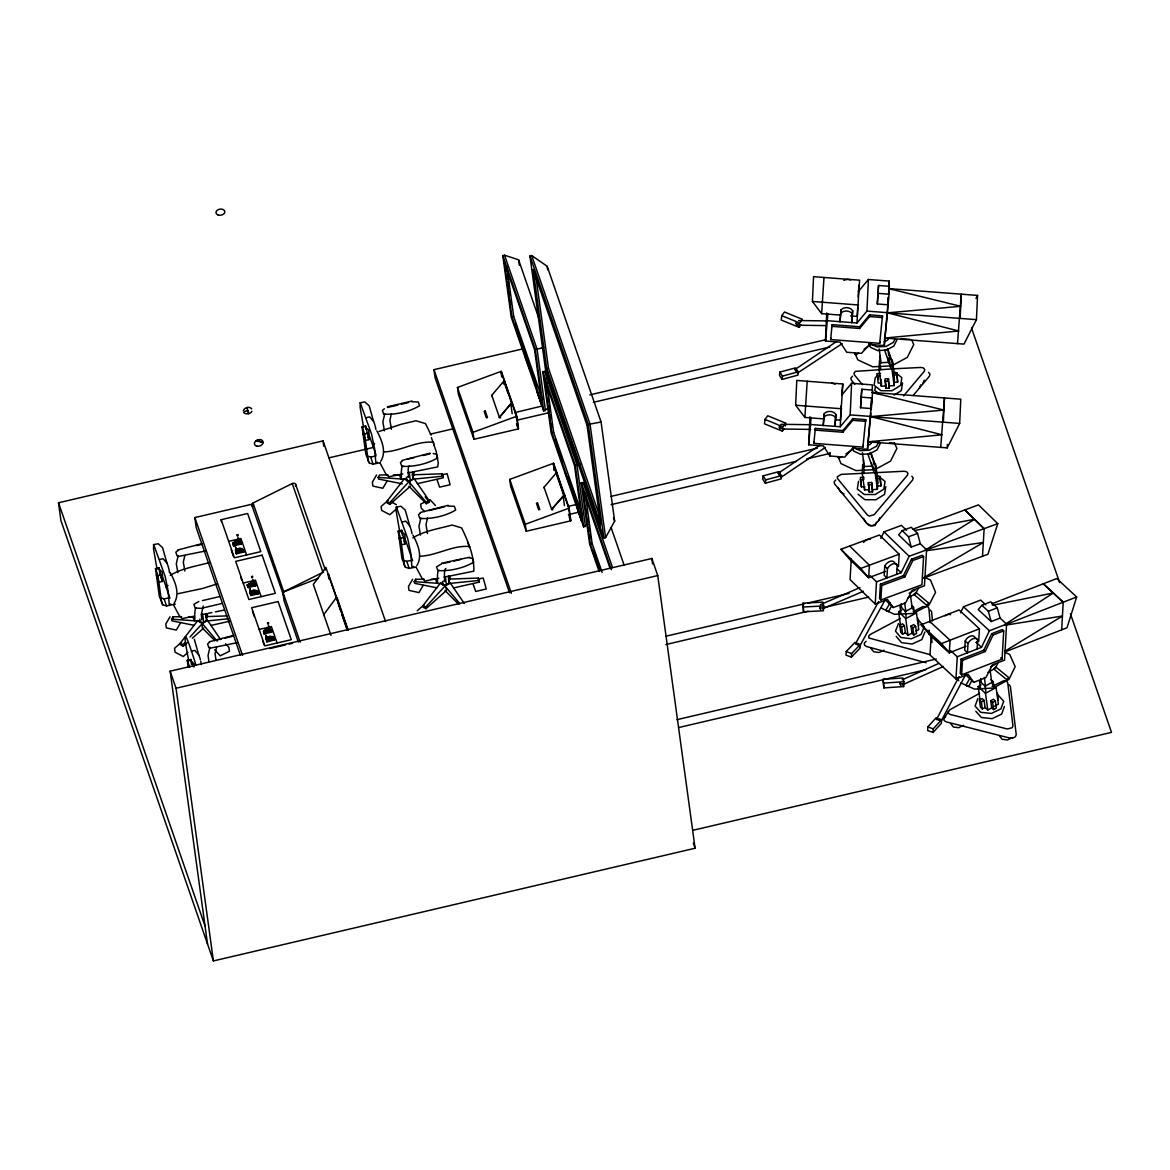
<?xml version="1.0" encoding="UTF-8"?>
<svg xmlns="http://www.w3.org/2000/svg" width="1170" height="1170" viewBox="0 0 1170 1170"><rect width="100%" height="100%" fill="white"/><g stroke="black" fill="none" stroke-linecap="round" stroke-linejoin="round"><path stroke-width="1.5" d="M170.966 603.998L169.255 604.554L168.173 591.142L165.087 576.225L153.679 544.547L153.519 548.832L157.072 569.351M377.53 462.194L375.833 462.75L374.736 449.339L371.65 434.421L360.243 402.758L360.082 407.028L363.636 427.547M413.639 566.47L411.928 567.026L410.831 553.629L407.745 538.697L396.352 507.034L396.191 511.305L399.745 531.823L401.544 531.56L404.791 534.368L405.244 539.385L412.63 560.708M823.446 418.875L804.872 417.441L795.644 405.229L796.785 380.44L842.824 383.979L840.484 420.176L835.57 419.796M807.212 381.244L804.872 417.441M840.221 315.081L821.647 313.662L812.419 301.45L813.559 276.661L859.599 280.2L857.259 316.397L850.707 315.9M871.825 398.049L867.526 449.324L852.813 448.198L844.667 457.148L829.954 456.022L823.387 445.931L808.66 444.805L809.962 416.725M808.66 444.805L811.117 417.485M842.897 430.545L815.329 428.425L815.256 430.121L842.824 432.242L842.897 430.545L852.842 418.641L865.698 419.635L862.919 447.115L813.867 443.342L813.94 441.646M823.987 277.465L821.647 313.662M888.454 297.765L884.315 345.545L869.602 344.419L861.456 353.369L846.729 352.243L840.162 342.152L825.45 341.026L826.737 312.946M825.45 341.026L827.907 313.706M824.25 413.653L823.212 425.456L824.25 413.653L825.83 412.366A6.479 4.68 2.6 0 1 834.634 413.039L835.906 414.546L834.868 426.363L835.906 414.546M859.687 326.752L832.104 324.646L832.031 326.342L859.599 328.463L859.687 326.752L869.617 314.862L882.487 315.856L879.694 343.336L830.641 339.563L830.729 337.867M829.954 456.022L830.115 452.512M841.04 309.874L840.001 321.677L841.04 309.874L842.605 308.587A6.479 4.68 2.6 0 1 851.409 309.26L852.681 310.767L851.643 322.569L852.681 310.767M810.795 424.505L840.235 426.772L841.201 405.712M840.235 426.772L850.166 414.882L851.614 383.277L872.44 384.886L872.22 389.625M827.57 320.726L857.01 322.993L857.742 307.183M858.166 296.917L858.458 291.389L868.403 279.498L889.215 281.092L888.615 294.255M842.824 432.242L852.755 420.352L852.842 418.641M860.535 407.745L861.778 389.259L872.586 390.093L872.22 397.99L871.343 408.579L860.535 407.745L861.778 389.259M857.01 322.993L866.941 311.088L868.403 279.498M860.389 479.729L860.506 477.418L863.826 477.258L863.723 479.568L860.389 479.729L861.369 486.852L864.703 486.691L864.542 489.996L869.31 489.762L868.345 482.64L871.665 482.479L872.528 491.912L869.208 492.073L868.345 482.64M862.919 447.115L862.992 445.404M861.369 486.852L860.988 480.987M862.67 464.417L862.261 473.353L864.542 489.996M859.599 328.463L869.544 316.558L869.617 314.862M864.045 473.543L863.401 459.766M865.698 419.635L865.624 421.332L852.755 420.352M867.526 449.324L867.847 442.304M877.076 393.705L871.869 392.389L960.775 399.204L959.663 423.438L947.203 447.891L868.096 441.821L870.904 413.156M871.065 409.69L871.621 397.581M877.31 303.966L878.553 285.48L889.361 286.314L888.995 294.211L888.118 304.8L877.31 303.966L878.553 285.48M869.208 492.073L869.31 489.762M872.528 491.912L871.665 482.479M880.995 379.343L881.478 382.912L878.158 383.073L877.281 373.639L880.6 373.479M879.694 343.336L879.781 341.625M880.176 355.972L879.869 362.773L889.639 362.29L889.96 355.49L890.428 358.985M872.644 489.601L877.412 489.367L875.131 472.709L875.54 463.773L877.368 477.097M882.487 315.856L882.399 317.553L869.544 316.558M877.558 486.047L876.696 476.614L880.015 476.453L880.893 485.886L877.558 486.047L877.412 489.367M885.368 380.645L886.099 385.983L881.317 386.217L881.478 382.912M877.822 480.417L877.675 483.736L876.696 476.614M884.315 345.545L884.71 336.77M880.893 485.886L880.015 476.453M888.249 297.253L887.533 312.843L958.815 331.008L884.886 338.042L963.978 344.112L976.438 319.659L977.55 295.425L888.644 288.595L892.125 289.487M885.017 381.171L885.12 378.861L888.439 378.7L889.317 388.133L885.982 388.294L885.017 381.171L888.337 381.01L888.439 378.7M885.982 388.294L886.099 385.983M889.419 385.822L894.187 385.588L891.906 368.93L892.315 359.994L894.377 374.97M894.348 382.268L893.47 372.835L896.805 372.66L897.668 382.107L894.348 382.268L894.187 385.588M897.668 382.107L896.805 372.66M943.356 422.195L944.482 397.946L940.709 447.393M947.203 447.891L947.364 444.424M960.146 318.415L961.257 294.167L957.499 343.614M207.265 617.16L207.456 613.592M413.829 475.356L414.019 471.788M449.938 579.647L450.128 576.079M883.116 679.302L883.862 687.901L903.635 686.571L903.913 681.73L902.904 677.971L883.116 679.302L883.862 687.901M929.711 621.387L950.055 640.239L949.338 652.758L928.995 633.906L929.199 630.337L928.995 633.906L949.338 652.758L966.054 646.249M931.203 634.462L930.033 655.01L955.978 679.024L968.116 674.315L973.762 682.315L985.915 677.591L992.394 664.867L1004.533 660.143L1006.58 624.107L1000.087 618.096L997.264 607.815L990.785 601.819L981.864 605.285L978.208 609.555L991.18 621.562L1000.087 618.096M936.175 717.751L927.839 726.892L927.634 730.504L933.031 732.493L941.367 723.352L941.572 719.755L938.881 718.76L938.047 719.667M933.031 732.493L933.236 728.881L941.572 719.755M955.978 679.024L957.235 656.765L950.757 650.754M961.067 659.061L960.234 673.584L961.638 674.871L1002.105 659.134L1003.714 630.849L1002.31 629.562L991.692 633.687L983.809 650.227L961.067 659.061L962.457 660.363L961.638 674.871M977.608 639.814L973.732 636.158A6.479 4.11 -47.2 0 0 966.478 638.981L965.206 640.97L964.694 650.184L967.488 652.772L967.999 643.558A6.479 4.11 -47.2 0 1 972.972 638.776A6.479 4.11 -47.2 0 1 977.608 639.814L977.096 649.043M928.995 633.906L921.097 624.736L959.078 609.965L979.436 628.802L978.72 641.335L976.029 642.374M1061.658 629.855L1063.223 602.214L1043.318 583.786L1063.223 602.214M802.971 603.179L803.571 611.793L823.402 610.74L823.695 605.914L822.817 602.126L802.971 603.179L803.571 611.793M851.263 559.084L850.049 579.603L875.204 604.042L887.504 599.479L893.222 607.537L905.536 602.974L912.132 590.367L924.446 585.804L926.581 549.841L920.293 543.728L917.572 533.418L911.284 527.304L902.245 530.653L898.662 534.865L911.24 547.077L920.293 543.728M846.232 651.514L846.027 655.112L851.365 657.189L860.023 648.151L860.228 644.553L854.904 642.476L846.232 651.514L851.57 653.591L860.228 644.553M851.365 657.189L851.57 653.591M875.204 604.042L876.52 581.826L870.231 575.713M880.396 584.166L879.533 598.645L880.878 599.961L921.916 584.766L923.598 556.554L922.238 555.238L911.474 559.216L903.459 575.625L880.396 584.166L881.741 585.483L880.878 599.961M897.2 565.168L893.397 561.439A6.479 4.153 -45.8 0 0 886.026 564.174L884.739 566.148L884.198 575.347L886.904 577.98L887.445 568.781A6.479 4.153 -45.8 0 1 892.491 564.072A6.479 4.153 -45.8 0 1 897.2 565.168L896.659 574.368M898.443 566.675L899.174 554.185L879.445 535.012L840.938 549.271L848.908 558.529L868.652 577.702L885.588 571.428M982.507 556.276L984.145 528.694L964.841 509.93L984.145 528.694M492.058 396.25L491.663 395.431L504.109 380.806L504.753 381.493A2.15 1.55 -19.1 0 1 504.782 382.078L503.524 383.979M544.342 488.197L543.948 487.378L556.379 472.753L557.037 473.44A2.15 1.55 -19.1 0 1 557.066 474.04L556.92 474.42M564.613 495.232L564.613 495.232A2.15 1.55 -19.1 0 1 564.642 495.919L563.37 497.82L564.452 505.659M269.349 626.506L268.325 625.862L269.553 627.588M412.878 475.195L413.215 471.671L413.229 479.232L410.363 480.855L406.882 480.709L404.82 478.881M448.987 579.472L449.309 575.947L444.059 577.19M785.289 426.012L785.596 423.072L767.754 415.789L764.975 419.43L764.507 423.847L782.35 431.13L784.207 428.703M763.074 475.883L762.723 479.173L765.326 483.181L781.121 478.91L781.458 475.62L778.869 471.612L763.074 475.883L765.663 479.89L765.326 483.181M799.125 327.351L799.593 322.935L802.371 319.293L784.529 312.01L781.75 315.651L781.282 320.068L799.125 327.351L800.982 324.924M795.644 367.833L779.849 372.104L779.512 375.394L782.101 379.402L797.896 375.131L798.247 371.841L796.945 369.837L795 369.661M782.101 379.402L782.452 376.111L779.849 372.104M782.35 431.13L782.818 426.728L785.596 423.072M813.867 443.342L815.329 428.425M830.641 339.563L832.104 324.646M841.8 393.763L842.824 383.979M858.4 291.608L859.087 285.085M888.673 286.284L889.215 281.092M885.076 336.243L887.343 314.642M858.531 481.294L857.303 489.001L864.22 494.486L875.204 494.53L883.847 489.133L885.061 481.426L878.158 475.941M875.292 387.343L874.794 390.429L878.948 393.72M885.778 486.647L884.549 494.34L875.92 499.751L864.922 499.692L858.019 494.208M902.553 382.853L901.339 390.561L894.143 395.065M888.849 288.99L889.361 286.314M178.176 555.516L176.304 563.808L177.855 572.671M184.816 555.531L183.31 562.17L184.86 571.033M196.224 607.654C192.977 610.36 196.779 628.977 192.977 616.736M203.244 606.016L201.357 614.308L201.796 619.939M209.927 647.229L208.041 655.522L208.962 661.62M216.567 647.244L215.061 653.884L215.967 659.982M384.74 413.712L382.868 422.004L384.418 430.882M391.38 413.741L389.873 420.366L391.438 429.229M402.787 465.85C399.54 468.556 403.343 487.173 399.555 474.932M409.427 465.865C406.546 467.035 409.851 480.431 407.76 476.746M420.849 518.003L418.962 526.295L420.527 535.158M427.489 518.017L425.982 524.657L427.533 533.52M438.896 570.141C435.649 572.847 439.437 591.45 435.649 579.223M445.916 568.488C442.801 569.79 445.858 584.517 443.854 581.022M337.15 597.987L348.177 630.25M198.256 620.685L200.319 622.513L203.799 622.659L206.666 621.036L206.549 613.49M440.929 583.157L442.991 585L446.472 585.146L449.339 583.508L449.207 575.962M991.736 603.852L1056.773 578.55L1076.663 596.978L1067.011 627.778L1005.088 651.865M912.542 529.308L978.486 504.884L997.776 523.634L987.933 554.258L923.452 578.141M515.151 412.513L541.856 406.092M549.037 412.703L517.067 420.176L515.209 412.337M977.901 698.446L975.093 706.066L980.665 712.281L991.356 713.451L1000.906 708.903L1003.728 701.298L998.142 695.082M1004.43 706.504L1001.622 714.124L992.072 718.672L981.381 717.488L975.809 711.272M898.501 623.552L895.459 631.142L900.827 637.445L911.474 638.791L921.126 634.374L923.569 628.305M924.885 632.005L921.843 639.58L912.176 643.997L901.543 642.666L896.176 636.348M919.342 388.104L920.717 384.915M922.867 383.38L924.241 380.191M876.447 522.303L875.072 525.491L870.729 525.652L865.946 522.697L863.548 518.354M878.597 520.767L879.972 517.579M838.144 456.812L841.011 463.627L855.957 470.589L874.868 469.638L890.516 461.155L896.937 448.373L894.348 442.845M960.599 612.773L963.466 606.762L980.635 600.093L985.827 604.89M957.235 656.765L981.513 647.317L989.41 630.776L1006.58 624.107M962.457 660.363L985.213 651.514L993.096 634.974L1003.714 630.849M998.288 662.22L995.348 668.26L988.006 672.326M880.805 538.419L884.008 531.853L901.426 525.403L906.457 530.288M876.52 581.826L901.134 572.7L909.163 556.291L997.776 523.634M881.741 585.483L904.805 576.942L912.834 560.532L923.598 556.554M894.816 339.432L893.31 342.444L885.924 346.452L876.988 346.89L869.939 343.614M896.834 340.075L893.807 346.101L886.421 350.108L877.5 350.561L870.436 347.271L869.222 344.448M878.802 441.704L876.52 446.223L869.134 450.231L860.213 450.684L853.164 447.393M880.059 443.854L877.032 449.894L869.632 453.887L860.71 454.34L853.661 451.05L852.447 448.242L852.886 449.221L845.91 453.989M975.999 298.482L977.55 295.425M918.684 587.706L915.569 593.731L908.125 597.68M936.468 719.565L959.107 676.509M941.557 720.398L965.879 674.154M856.031 642.696L878.67 601.526M885.5 599.274L859.38 646.761A2.457 0.775 28.8 0 0 859.38 646.308M605.577 537.615L614.645 521.147L601.073 422.004L547.165 266.277L531.692 255.543L529.937 255.952L545.498 369.544L603.822 538.024L605.577 537.615L590.016 424.037L531.692 255.543M970.003 677.913L965.937 685.342M966.552 685.503L968.628 686.483L971.846 680.53M170.001 616.78L165.804 623.99L166.345 627.895L176.29 630.089L180.487 622.893M194.074 625.321L171.931 620.831L171.566 619.179L172.97 616.78L181.599 616.751M376.565 474.991L372.367 482.186L372.908 486.091L382.868 488.285L387.051 481.089M402.348 483.853L378.495 479.027L378.129 477.375L379.533 474.976L388.162 474.947M412.659 579.267L408.476 586.462L409.003 590.382L418.962 592.576L423.16 585.366M436.746 587.793L414.589 583.318L414.238 581.651L415.642 579.252L424.271 579.238M890.077 603.018L885.763 610.228L886.611 610.696M891.847 605.65L888.527 611.574L885.763 610.243L888.41 611.442L887.694 611.12M1009.11 684.64L1010.383 686.439L1016.233 734.614L1015.443 736.691L1012.957 738.065L1009.944 738.094L946.252 721.89L944.131 720.544L943.883 718.482L949.791 709.795L979.582 693.327M174.14 603.179C180.253 593.512 175.09 581.709 170.264 572.642M380.703 461.375C386.831 451.708 381.654 439.905 376.828 430.838M416.812 565.666C422.926 555.984 417.763 544.196 412.937 535.129M295.41 486.12L295.805 484.863A3.013 2.179 -19.1 0 0 294.694 483.444L293.158 483.268A2.238 1.623 -19.1 0 0 292.251 483.546L253.027 503.012L251.696 504.782L283.535 595.223M235.901 549.183L235.623 546.931L235.74 549.242M187.127 642.827L183.28 646.235L180.546 644.802L180.238 643.266L197.847 620.451L202.776 623.054L189.949 637.05M410.363 486.193L389.844 504.431L387.124 502.998L386.802 501.462L404.41 478.647L409.354 481.25L410.026 484.555M425.938 608.722L423.218 607.288L422.897 605.738L440.52 582.938L445.448 585.541L425.631 607.172L425.938 608.722L446.472 590.484L445.785 587.179M166.272 587.559L167.997 585.366M372.835 445.77L374.561 443.562M239.002 540.876L240.318 541.505L241.21 544.065L233.561 545.849L233.181 542.661L235.609 540.964L238.314 540.716M233.561 545.849L237.159 543.319L241.21 544.065M235.784 550.163L236.311 553.805L243.96 552.021L242.263 548.642L239.543 548.145L236.94 549.139M236.311 553.805L239.908 551.275L243.96 552.021M253.51 582.572L254.841 583.201L255.718 585.76L248.069 587.545L247.177 584.985L252.15 582.324M248.069 587.545L251.667 585.015L255.718 585.76M250.819 595.501L254.431 592.971L258.482 593.716L257.429 590.704L253.378 589.943L249.78 592.488L250.819 595.501L258.482 593.716M268.808 628.758L266.087 629.007L263.674 630.718L264.04 633.906L267.637 631.361L271.689 632.122L270.811 629.562C267.652 625.511 272.566 630.776 269.378 628.904M267.418 637.197L270.021 636.202L272.742 636.699L274.453 640.078L266.789 641.862L266.263 638.22M266.789 641.862L270.387 639.317L274.453 640.078M841.683 395.167L851.614 383.277M852.52 376.184L850.926 378.085L851.351 380.118L854.802 384.33M903.576 395.899L924.198 371.402L924.753 369.53L923.481 367.98L920.966 367.453L893.982 368.799M835.746 479.978L834.151 481.865L834.576 483.912L867.804 524.496L870.056 525.74L873.083 525.579L875.467 524.116L912.6 480.022L913.214 477.93L911.781 476.19M913.126 395.533L929.375 376.243L929.989 374.151L928.57 372.411M183.28 646.235L182.959 644.699L185.284 642.154M389.844 504.431L389.522 502.895L409.354 481.25M943.883 718.482L945.623 716.64M856.703 644.407L857.566 643.515M993.769 669.035L995.787 666.973L1008.906 677.708L1006.887 679.77L993.769 669.035L994.778 668.011M1008.906 677.708L1006.902 679.77L1007.677 678.966M866.122 641.262L864.323 643.076L864.513 645.153L866.59 646.527L926.143 662.746M913.975 594.477L916.051 592.444L928.98 603.369L926.903 605.402L913.975 594.477L915.013 593.468M236.589 550.339L235.521 551.523L243.17 549.739L240.479 548.862L237.802 549.49M251.111 592.035L250.029 593.219L257.692 591.435L255.001 590.558L251.696 591.567M928.98 603.369L926.918 605.402L927.708 604.612M539.779 321.033L518.588 259.798L504.548 255.206L502.793 255.616L511.217 317.172L543.714 411.036L547.809 408.33M547.633 372.177L542.763 371.563L551.187 433.134L583.684 526.983L587.764 524.277M269.67 638.966L270.577 639.346M170.206 575.391C181.672 568.269 196.37 566.178 209.43 562.565M412.864 537.864C424.344 530.756 439.028 528.664 452.103 525.038L461.623 527.904C468.161 541.286 474.347 556.101 473.835 571.165L451.064 575.772M192.26 638.264L203.799 627.997M181.613 642.125L174.549 648.297L175.09 652.216L183.251 656.516L187.96 652.407M388.177 500.321L381.113 506.493L381.654 510.412L389.829 514.712L396.893 508.541M417.222 610.784L424.286 604.612M323.578 572.101A2.238 1.623 -19.1 0 0 322.978 572.32L283.754 591.786L282.687 594.535M911.854 340.251L913.726 344.594L907.306 357.377L891.642 365.859L872.747 366.81L857.8 359.848L855.021 353.398L855.884 355.154L858.502 353.062M864.089 349.245L869.676 345.442L868.725 343.336L869.676 345.442M841.727 456.841L838.671 458.172M794.942 369.544L836.491 341.552M797.326 373.142L842.21 343.614M778.167 473.323L819.702 445.331M780.917 477.404L825.42 447.393M1004.84 624.517L1053.263 593L992.379 605.27M878.187 375.716L875.306 377.515L874.092 385.208L880.995 390.692L891.993 390.751L900.622 385.339L901.836 377.647L894.933 372.162M924.943 550.222L974.478 519.319L914.662 530.463M1004.869 651.251L1062.433 616.034L1005.118 625.219M923.306 577.863L983.327 542.485L926.918 550.675M990.434 667.032L994.836 664.604M979.992 699.865L978.164 686.556L981.191 684.874M985.842 691.426L985.125 686.176L993.154 681.744L990.931 679.668M992.116 686.395L1004.138 680.53L1006.595 681.159L1007.721 682.783L1012.957 725.868L1012.24 727.725L1007.326 728.983L950.347 714.49L948.446 713.29L948.226 711.433M991.707 707.835L993.608 709.59L996.343 708.084L995.363 700.947L993.462 699.192L990.741 700.713L991.707 707.835L987.787 710L985.506 693.342L996.08 687.507L992.409 684.099M985.067 707.484L982.332 708.991L980.431 707.236L979.466 700.113L982.2 698.592L984.087 700.362L985.067 707.484L987.787 710M982.332 708.991L981.352 701.868L984.087 700.362M993.608 709.59L992.628 702.468L995.363 700.947M994.442 706.314L998.361 704.15L996.08 687.507M909.119 593.234L915.072 590.075M900.432 625.029L898.619 611.705L901.675 610.082M906.106 616.692L905.39 611.457L913.536 607.128L911.371 605.022M900.476 618.433L870.261 634.491L868.652 636.114L868.827 637.972L929.784 654.571M913.2 611.676L922.75 606.601L927.795 606.63L928.878 608.268L930.179 622.689M911.986 633.16L913.828 634.944L916.593 633.467L915.627 626.345L913.785 624.561L911.006 626.038L911.986 633.16L908.008 635.266L905.726 618.623L916.461 612.919L912.893 609.468M905.375 632.707L902.596 634.184L900.754 632.4L899.788 625.277L902.553 623.8L904.395 625.584L905.375 632.707L908.008 635.266M902.596 634.184L901.617 627.061L904.395 625.584M913.828 634.944L912.849 627.822L915.627 626.345M916.081 630.981L918.743 629.577L916.461 612.919M423.73 502.573L420.659 504.094L421.185 508.014L424.549 511.612M426.129 502.193L429.214 500.672L414.034 478.53L408.447 481.265L426.129 502.193L426.275 503.729L429.361 502.222L429.214 500.672M963.627 725.283L958.683 727.711L953.331 727.009L950.683 723.616M1012.401 737.539L1007.472 739.966L1002.12 739.279L999.472 735.871M384.389 408.754L382.4 410.421L383.687 414.136C395.314 414.97 409.632 411.767 419.562 405.741L418.29 402.027L411.942 401.749M177.825 550.558L175.836 552.225L177.109 555.94L178.366 556.467L206.008 550.88M402.436 460.892L400.447 462.559L401.734 466.274C413.361 467.108 427.679 463.905 437.609 457.879L436.337 454.165L433.192 453.536M420.498 513.045L418.494 514.712L419.781 518.427C431.408 519.261 445.726 516.058 455.671 510.032L454.384 506.317L448.037 506.04M209.576 642.257L207.573 643.939L208.86 647.653L210.117 648.18L237.759 642.579M883.979 650.154L879.036 652.509L873.668 651.748L871.006 648.312M902.216 679.785L938.34 663.624M902.787 684.655L943.386 666.49M177.562 550.046L202 543.64M402.188 460.366L430.121 453.156M420.235 512.519L448.168 505.308M209.313 641.745L233.737 635.354M820.404 604.656L859.979 587.589M822.569 608.809L863.343 591.245M198.871 601.424L193.884 604.363L195.171 608.078L201.269 608.341L222.3 603.413M441.543 563.911L436.542 566.85L437.829 570.55C449.47 571.384 463.773 568.181 473.718 562.156L472.431 558.456L469.287 557.812M298.35 642.023L284.032 600.649L282.877 592.181L318.138 578.375M981.864 605.285L988.343 611.281L997.264 607.815M921.097 624.736L941.455 643.573L979.436 628.802M1004.986 624.853L1076.663 596.978M250.248 590.938L250.131 588.627L249.78 590.689M902.245 530.653L908.534 536.767L917.572 533.418M840.938 549.271L860.667 568.444L899.174 554.185M457.47 387.46L500.979 371.431L516.511 416.315L518.237 428.937L473.952 439.291L458.421 394.407L457.47 387.46L473.002 432.344L473.952 439.291M473.002 432.344L516.511 416.315M509.74 479.407L553.249 463.378L568.795 508.263L570.521 520.884L526.237 531.253L510.69 486.354L509.74 479.407L525.286 524.292L526.237 531.253M525.286 524.292L568.795 508.263M378.978 431.496L401.412 424.213L416.008 420.761L425.514 423.613L431.145 435.181M217.21 583.859L202.878 588.408L177.869 593.731M884.608 350.137L887.825 349.186L893.09 364.353L889.873 365.289L884.608 350.137L886.216 349.654M867.833 453.916L871.05 452.966L876.315 468.132L873.083 469.068L867.833 453.916L869.442 453.433M893.09 364.353L889.873 365.303L891.116 364.938M876.315 468.132L873.098 469.082L874.326 468.717M782.452 376.111L798.247 371.841M778.226 473.44L780.171 473.616M765.663 479.89L781.458 475.62M511.919 316.821L541.944 403.562L534.588 349.83L504.562 263.089L511.919 316.821L513.674 316.412L542.529 399.76M244.545 411.445L247.601 410.743L248.625 413.668L248.186 410.436M509.52 592.737L435.065 377.676L433.968 369.661L521.82 349.113M502.793 255.616L535.275 349.479L543.655 347.622M546.712 368.696L600.62 524.423L587.047 425.295L533.125 269.568L546.712 368.696L548.467 368.287L600.605 518.88M387.519 406.765L412.059 401.017M387.387 407.496L397.917 405.039M401.412 404.206L408.432 402.568M366.137 417.705L369.647 416.886L373.552 421.361A65.403 47.166 -19.1 0 1 375.877 429.434M544.533 379.036L574.558 465.777L581.914 519.509L551.889 432.768L544.533 379.036L546.273 378.627M380.148 462.706L373.113 464.154L369.34 462.998L365.844 454.223L362.086 426.816L365.596 425.997L368.945 439.627L365.449 440.447L362.978 433.339M207.485 943.854L170.133 671.185L651.836 558.485L657.745 575.567L695.097 848.235L213.393 960.936L60.928 520.548L58.5 502.778L323.052 440.885L385.588 621.562M362.086 426.816L364.543 433.924L368.053 433.105M589.812 394.875L826.049 339.622M329.033 457.836L373.435 447.437M430.282 434.143L453.375 428.747M500.599 417.836L499.137 417.588L511.685 402.685L512.328 403.372A2.15 1.55 -19.1 0 1 512.358 403.972L511.1 405.858L512.167 413.712M593.439 402.304L829.676 347.051M375.936 456.007L370.656 457.046L366.868 455.891M407.189 459.21L414.209 457.572M422.97 455.525L429.99 453.887M551.889 432.768L553.644 432.359L581.899 513.996M529.937 255.952L588.261 424.447L601.073 422.004M587.047 425.295L588.803 424.885M240.347 655.098L196.224 527.641L194.834 517.564L252.647 504.051M221.174 519.685L247.63 513.498L260.822 551.626L234.38 557.812L221.174 519.685L221.481 521.849M441.865 474.918L447.13 473.689L450.128 484.716L439.598 487.173L437.141 480.066M196.604 545.6L201.869 544.372M228.691 541.374L240.918 538.507L246.621 554.96M159.573 559.509L163.083 558.69L166.974 563.165A65.403 47.166 -19.1 0 1 169.533 572.803M232.669 543.289L240.318 541.505M542.763 371.563L575.245 465.426L580.305 464.285M175.339 604.1L166.549 605.958L162.776 604.802L159.281 596.027L155.522 568.62L159.032 567.801L162.381 581.431L158.871 582.25L156.414 575.143M238.592 552.43L236.047 553.03L239.645 550.5L243.696 551.245L239.865 552.138M428.761 510.544L444.541 506.859M155.522 568.62L157.979 575.728L161.489 574.909M402.246 521.995L405.741 521.177L409.646 525.652A65.403 47.166 -19.1 0 1 411.986 533.71M599.113 571.545L589.665 544.24L581.227 482.683L586.097 483.298M416.257 566.997L409.222 568.43L405.434 567.274L401.939 558.5L398.195 531.107L401.705 530.288L405.054 543.918L401.544 544.737L399.087 537.63M398.195 531.107L400.652 538.215L404.162 537.396M169.372 597.811L164.093 598.85L160.305 597.68M552.884 509.784L551.421 509.535L564.642 494.954M568.327 506.361L575.45 504.694M611.033 496.372L817.42 448.095M243.199 583.069L255.44 580.203L261.129 596.656M247.177 584.985L250.248 584.269M568.401 514.625L579.077 512.124M611.106 504.636L796.141 461.346M806.817 458.845L829.954 453.433M202.381 600.605L219.916 596.51M254.387 593.833L250.555 594.726L254.153 592.196L258.204 592.941M412.045 560.298L406.75 561.322L402.977 560.167M441.675 563.179L469.594 557.256M443.298 563.501L450.304 561.863M453.814 561.044L460.834 559.406M610.082 568.386L582.996 490.142L590.353 543.875L592.108 543.465L602.111 572.379M259.17 629.431L271.396 626.564L277.1 643.003M214.329 640.59L221.335 638.952M224.845 638.133L231.865 636.495M477.974 579.208L483.225 577.98L486.223 589.007L475.707 591.464L473.25 584.356M266.862 632.487L263.791 633.204L267.404 630.674L271.455 631.42M264.04 633.906L271.689 632.122M191.324 651.222L194.82 650.403L198.724 654.878A65.403 47.166 -19.1 0 1 200.421 659.865M265.751 638.849L273.4 637.05M269.071 640.487L266.526 641.087L270.124 638.542L274.175 639.288L271.63 639.888M188.165 666.856L187.273 660.333L190.783 659.514L193.24 666.622M269.7 648.604L285.568 644.904M289.092 644.07L292.632 643.251M170.133 671.185L176.041 688.252L657.745 575.567M665.774 636.261L804.565 603.793M808.119 602.974L849.04 593.395M665.862 644.524L808.192 611.237M824.206 607.479L868.681 597.08M676.947 719.667L936.263 659.002M678.805 727.521L925.689 669.766M692.728 830.334L1111.5 732.376L1070.389 613.636M417.397 483.663L443.254 477.813L443.167 476.161L442.348 473.791L412.206 474.83L413.683 479.13L443.167 476.161M210.834 625.467L229.788 621.182M453.507 587.94L479.349 582.104L479.276 580.437L478.457 578.068L448.3 579.121M402.699 473.967L388.703 476.804L385.72 473.66L380.265 463.408M407.964 472.899L411.46 472.197M413.215 471.846L437.726 466.874L438.253 462.91L436.322 451.839L431.394 437.624M194.395 616.122L182.125 618.608L179.142 615.464L173.701 605.212M201.401 614.703L206.651 613.65M208.392 613.285L211.902 612.583M215.397 611.866L224.157 610.096M438.808 578.258L424.798 581.095L421.814 577.951L416.374 567.699M360.009 402.875L364.762 401.924L369.164 405.8L373.552 421.361M153.445 544.679L158.199 543.728L162.586 547.604L166.974 563.165M396.118 507.151L400.857 506.2L405.259 510.091L409.646 525.652M384.433 451.927C401.325 451.079 416.842 440.578 433.602 442.289L433.851 444.732M420.542 556.218C437.419 555.355 452.936 544.854 469.711 546.566M479.276 580.437L449.792 583.406L448.797 580.554M207.119 620.934L227.931 618.828M868.096 441.821L942.04 434.787L870.743 416.622L943.897 410.07L871.869 392.389M884.14 683.061L903.913 681.73M900.169 683.909L903.81 683.66M803.848 606.967L823.695 605.914M819.936 608.034L823.578 607.844M891.906 368.93L855.445 371.358L854.012 373.055L854.393 374.883L862.407 384.667M877.178 375.95L880.498 375.789M893.368 375.146L896.688 374.97M863.08 466.552L872.864 466.07L873.581 471.305M875.131 472.709L841.23 474.376L837.237 476.834L837.618 478.662L867.35 514.976L869.369 516.087L874.195 514.639L907.423 475.195L907.978 473.323L906.692 471.759L904.191 471.247L875.409 472.68M876.593 478.925L879.913 478.764M868.228 484.95L871.562 484.789M205.642 616.634L226.921 615.903M393.339 474.932L400.242 474.918M431.174 579.223L436.351 579.208M188.502 616.736L193.679 616.722M798.627 320.536L825.786 320.902M799.183 325.231L825.727 325.596M781.838 424.315L810.825 424.71M782.408 429.01L810.708 429.405M378.129 477.375L404.615 479.247M414.238 581.651L440.724 583.523M171.566 619.179L198.052 621.051M901.207 338.671L909.777 339.3M889.566 442.83L894.714 443.211M878.187 293.377L888.995 294.211M812.419 301.45L858.458 304.99M866.941 311.088L887.767 312.697M976.438 319.659L887.533 312.843L960.687 306.291L888.644 288.595M861.412 397.156L872.22 397.99M795.644 405.229L841.683 408.769M850.166 414.882L870.977 416.476M870.743 416.622L959.663 423.438M238.709 539.765L237.846 537.805L239.133 538.712M256.23 440.71L263.016 442.699L257.239 440.169M927.839 726.892L933.236 728.881M781.75 315.651L799.593 322.935M796.126 323.373L799.403 324.704M764.975 419.43L782.818 426.728M779.352 427.152L782.628 428.483M968.497 686.351L965.82 685.196L967.897 686.176M1005.439 652.524L1009.71 654.469L1015.18 666.622L1008.935 679.434L993.403 688.018L974.478 689.101L960.848 682.9M924.87 577.41L930.486 580.086L935.561 592.342L928.951 605.095L913.2 613.475L894.289 614.279L880.864 607.873M323.988 615.712L323.695 614.733L336.419 597.46L337.121 598.323A3.042 2.194 -19.1 0 1 337.165 599.04L340.251 609.994M390.897 501.769L396.352 504.636M386.802 501.462L389.522 502.895M422.897 605.738L425.631 607.172M180.238 643.266L182.959 644.699M843.936 493.945L840.367 491.722L837.954 487.393M251.959 505.762L252.808 506.449M365.449 427.284L368.682 430.092L369.15 435.094L376.009 454.911M158.871 569.088L162.118 571.896L162.586 576.898L169.957 598.236M190.622 660.787L193.869 663.595L194.176 666.944M963.466 606.762L989.41 630.776M991.692 633.687L993.096 634.974M1000.716 657.832L1002.105 659.134M976.336 642.52L981.513 647.317M983.809 650.227L985.213 651.514M965.206 640.97L967.999 643.558M985.125 686.176L979.539 681.013L980.504 688.004M964.694 673.905L973.762 682.315M978.164 686.556L985.506 693.342M990.741 700.713L992.628 702.468M979.466 700.113L981.352 701.868M884.008 531.853L909.163 556.291M911.474 559.216L912.834 560.532M897.361 569.029L901.134 572.7M903.459 575.625L904.805 576.942M884.739 566.148L887.445 568.781M849.654 546.039L869.383 565.212L868.652 577.702L860.667 568.444M905.39 611.457L899.979 606.206L900.929 613.182M898.619 611.705L905.726 618.623M885.675 600.21L893.222 607.537M911.006 626.038L912.849 627.822M899.788 625.277L901.617 627.061M408.93 486.223L426.275 503.729M445.024 590.499L458.669 604.261M214.754 640.531L202.366 628.012L202.044 624.721M429.902 499.561L435.489 505.557M225.561 643.763L228.925 647.361L229.466 651.266L220.209 655.814L214.622 649.803M855.709 354.963L854.934 353.033M941.455 643.573L949.338 652.758M918.801 620.48L924.168 626.784M459.868 603.676L444.556 585.556L450.143 582.806L464.3 603.486M217.21 641.204L201.883 623.069L207.47 620.334L220.618 639.522M425.119 496.87L429.361 502.222M796.36 371.753L795.381 370.261M779.586 475.532L778.591 474.04M930.428 610.126L931.642 611.954L932.446 620.904M369.34 462.998L368.301 461.331L364.543 433.924M405.434 567.274L404.41 565.622L400.652 538.215M162.776 604.802L161.738 603.135L157.979 575.728M516.935 420.089L516.54 419.167M855.621 354.583L854.773 352.843M957.382 677.708L958.742 680.735M837.983 456.622L838.407 457.382M194.337 639.317L198.724 654.878M971.509 327.995L1059.669 582.66M613.46 517.725L614.645 521.147M611.149 527.685L624.107 565.11M504.548 255.206L537.03 349.055L545.469 410.626M544.518 371.153L577 465.016L585.439 526.573M582.982 482.274L612.51 567.596M581.227 482.683L611.354 569.702M515.341 323.593L537.191 386.729M555.311 439.54L562.989 461.726M568.298 477.082L578.945 507.795M593.775 550.66L600.268 569.424M590.353 543.875L599.771 571.092M693.327 843.117L695.097 848.235M556.291 472.87L563.955 494.983L551.699 509.389L544.035 487.261M557.242 476.439L564.232 496.65M569.044 515.56L570.828 520.752L569.103 508.116L553.556 463.232L554.551 470.442M569.322 517.433L570.521 520.884M504.109 380.806L511.67 403.036L499.414 417.441L491.766 395.314M504.372 382.809L507.882 392.915M516.76 423.613L518.559 428.79L516.818 416.169L501.286 371.285L502.018 376.696M516.453 423.759L518.237 428.937M433.968 369.661L511.392 593.322M467.503 541.915L469.462 547.589M479.349 582.104L478.457 578.068M367.965 436.79L368.945 439.627M404.074 541.081L405.054 543.918M370.656 457.046L373.113 464.154M406.75 561.322L409.222 568.43M347.607 629.372L328.521 574.236L329.223 579.369M347.651 630.294L325.874 567.391L313.341 584.4L330.993 635.398M341.991 615.04L347.227 630.162M295.747 484.599L325.304 569.966M292.251 483.546L322.978 572.32M253.027 503.012L283.754 591.786M282.877 592.181L300.178 642.154M240.581 576.81L241.737 580.115M231.236 550.032L233.532 556.657M252.53 611.559L254.256 616.531M262.87 641.394L264.01 644.714M194.834 517.564L242.541 655.361M160.904 577.176L162.381 581.431M187.273 660.333L189.73 667.441M164.093 598.85L166.549 605.958M58.5 502.778L205.042 926.084M195.931 665.028C183.558 625.058 182.71 630.718 188.823 661.05M988.343 611.281L991.18 621.562M902.962 684.055L903.635 686.571M908.534 536.767L911.24 547.077M415.642 579.252L415.993 580.92M172.97 616.78L173.321 618.433M997.396 693.006L998.376 700.128M993.154 681.744L993.871 686.98M990.112 670.381L991.809 682.724M984.336 677.371L985.535 686.19M980.709 678.629L981.191 682.154M893.47 372.835L894.45 379.957M887.781 348.528L888.747 355.592M889.639 362.29L890.355 367.526M888.015 357.362L888.747 362.656M888.337 381.01L889.317 388.133M917.894 618.403L918.874 625.54M879.182 348.923L881.112 363.036M913.536 607.128L914.253 612.363M880.82 369.764L879.46 360.623L879.05 369.574L881.317 386.217M910.509 595.735L912.19 608.078M877.281 373.639L878.012 378.978M904.629 602.652L905.829 611.471M901.134 603.837L901.617 607.362M873.171 459.269L873.888 464.505M871.006 452.307L871.723 457.602M871.474 462.91L871.972 466.435M862.407 452.702L864.337 466.815M651.836 558.485L652.582 563.911M588.261 424.447L603.822 538.024M600.225 527.378L598.762 521.147L599.216 524.452M598.572 522.595L597.109 516.365L597.563 519.67M597.007 518.076L595.545 511.846L595.998 515.151M595.442 513.557L593.98 507.327L594.433 510.632M593.687 508.497L592.225 502.266L592.678 505.586M585.234 493.316L592.108 543.465M586.697 509.433L587.194 513.045M587.94 518.485L588.437 522.098M589.183 527.538L589.68 531.151M590.177 534.778L590.674 538.405M575.245 465.426L583.684 526.983M547.165 266.277L547.648 269.89M569.512 484.789L564.993 471.934M535.875 276.369L548.467 368.287M546.77 382.21L553.644 432.359M546.99 389.259L547.487 392.886M548.233 398.312L548.73 401.939M549.227 405.551L549.973 410.992M550.47 414.604L550.968 418.231M551.699 423.657L552.196 427.284M553.249 463.378L554.244 470.589M535.275 349.479L543.714 411.036M541.622 405.142L540.803 401.719L541.052 403.518M540.701 402.48L539.882 399.058L540.13 400.857M539.823 399.964L539.019 396.542L539.268 398.341M538.96 397.449L538.141 394.027L538.39 395.811M537.981 394.626L537.176 391.204L537.41 393.003M518.588 259.798L519.319 265.18M529.542 368.842L525.023 355.987M506.8 266.263L513.674 316.412M507.268 275.125L507.765 278.752M508.263 282.365L509.009 287.805M509.506 291.418L510.003 295.045M510.749 300.471L511.246 304.098M500.979 371.431L501.711 376.842M448.388 576.605L449.339 583.508M445.287 576.517L446.472 585.146M442.509 581.548L442.991 585M412.293 472.329L413.229 479.232M409.193 472.227L410.363 480.855M406.414 477.258L406.882 480.709M401.705 530.288L402.363 535.173M365.596 425.997L366.049 429.258M323.052 440.885L323.783 446.223M328.214 574.426L328.682 577.848M251.682 408.93A4.475 3.218 -19.1 0 0 247.162 407.511L247.601 410.743M205.73 614.133L206.666 621.036M202.615 614.031L203.799 622.659M199.851 619.062L200.319 622.513M190.783 659.514L191.441 664.399M176.041 688.252L213.393 960.936M159.032 567.801L159.924 574.324M931.335 635.31L931.978 642.52M442.348 473.791L442.435 475.444M251.872 411.328A4.475 3.071 -7.8 0 1 248.04 413.77A4.475 3.071 -7.8 0 1 243.682 412.469M243.316 410.875A4.475 3.218 -19.1 0 1 247.162 407.511M200.772 661.386A65.403 47.166 -19.1 0 1 201.284 664.516M863.577 542.368A6.479 4.153 -45.8 0 1 870.188 539.341M820.711 609.526A2.457 0.863 86.1 0 1 819.79 606.777M855.723 644.158A2.457 0.775 28.8 0 1 858.37 645.299M872.308 441.426A7.386 5.06 -7.8 0 1 867.423 445.58M831.651 383.263A6.479 4.68 2.6 0 1 835.029 384.243M824.104 417.061A6.479 4.68 2.6 0 1 830.203 414.853A6.479 4.68 2.6 0 1 835.746 417.953M780.2 428.878A2.457 1.74 -63.8 0 1 779.659 425.938M780.858 424.578A2.457 1.74 -63.8 0 1 781.355 424.374M945.067 615.873A6.479 4.11 -47.2 0 1 950.596 614.718M900.944 685.386A2.457 0.834 85.2 0 1 900.008 682.651M936.687 719.448A2.457 0.804 27.7 0 1 939.729 720.53M889.083 337.647A7.386 5.06 -7.8 0 1 884.198 341.801M843.906 280.39A6.479 4.68 2.6 0 1 850.765 279.981M840.879 313.282A6.479 4.68 2.6 0 1 846.978 311.074A6.479 4.68 2.6 0 1 852.535 314.174M797.428 325.216A2.457 1.74 -63.8 0 1 796.434 322.159M253.671 580.729C252.72 582.704 251.799 577.527 253.671 580.729M233.561 544.65C234.278 548.379 235.638 542.251 233.561 544.65M235.433 550.032C236.15 553.761 237.51 547.633 235.433 550.032M248.084 586.346C248.742 590.046 250.234 584.005 248.084 586.346M249.941 591.727C250.658 595.457 252.018 589.329 249.941 591.727M264.054 632.707C264.756 636.436 266.131 630.308 264.054 632.707M265.912 638.089C266.628 641.818 267.988 635.69 265.912 638.089M266.555 636.772C264.537 638.264 266.526 632.721 266.555 636.772M237.057 534.953C237.525 538.712 239.367 532.803 237.057 534.953M238.929 540.335C239.426 544.094 241.181 538.215 238.929 540.335M251.579 576.649C252.106 580.437 253.788 574.47 251.579 576.649M253.437 582.031C253.963 585.819 255.645 579.852 253.437 582.031M267.535 622.996C268.062 626.784 269.758 620.831 267.535 622.996M233.386 543.231L232.859 543.86L240.523 542.076L237.144 541.213L233.386 543.231M233.839 544.533L233.313 545.161L240.961 543.363L236.91 542.617L233.839 544.533M247.894 584.927L247.382 585.556L255.031 583.771L250.98 583.026L247.894 584.927M248.347 586.228L247.835 586.857L255.484 585.058L251.433 584.313L248.347 586.228M263.864 631.288L263.352 631.917L271.001 630.118L266.95 629.372L263.864 631.288M266.526 638.952L265.999 639.58L273.648 637.782L270.285 636.933L266.526 638.952M485.243 410.977L484.175 411.401L486.428 417.909L487.495 417.485L485.243 410.977M537.513 502.924L536.46 503.349L538.712 509.857L539.779 509.433L537.513 502.924M262.139 555.194L235.696 561.381L248.888 599.508L275.345 593.322L262.139 555.194M278.109 601.555L251.667 607.742L264.859 645.869L291.315 639.683L278.109 601.555M578.36 462.194L570.17 438.531L578.36 462.194M577.702 508.789L577.132 507.151L577.951 510.573L577.702 508.789M578.682 511.597L578.112 509.974L578.916 513.396L578.682 511.597M579.545 514.113L578.989 512.489L579.793 515.911L579.545 514.113M580.422 516.643L579.852 515.005L580.671 518.427L580.422 516.643M581.344 519.304L580.773 517.666L581.592 521.089L581.344 519.304M218.059 214.944A4.475 3.071 -7.8 0 0 224.859 211.945A4.475 3.071 -7.8 0 0 218.307 209.591A4.475 3.071 -7.8 0 0 218.059 214.944M256.976 446.223A4.475 3.218 -19.1 0 0 263.089 441.924A4.475 3.218 -19.1 0 0 256.201 440.651A4.475 3.218 -19.1 0 0 256.976 446.223"/></g></svg>
